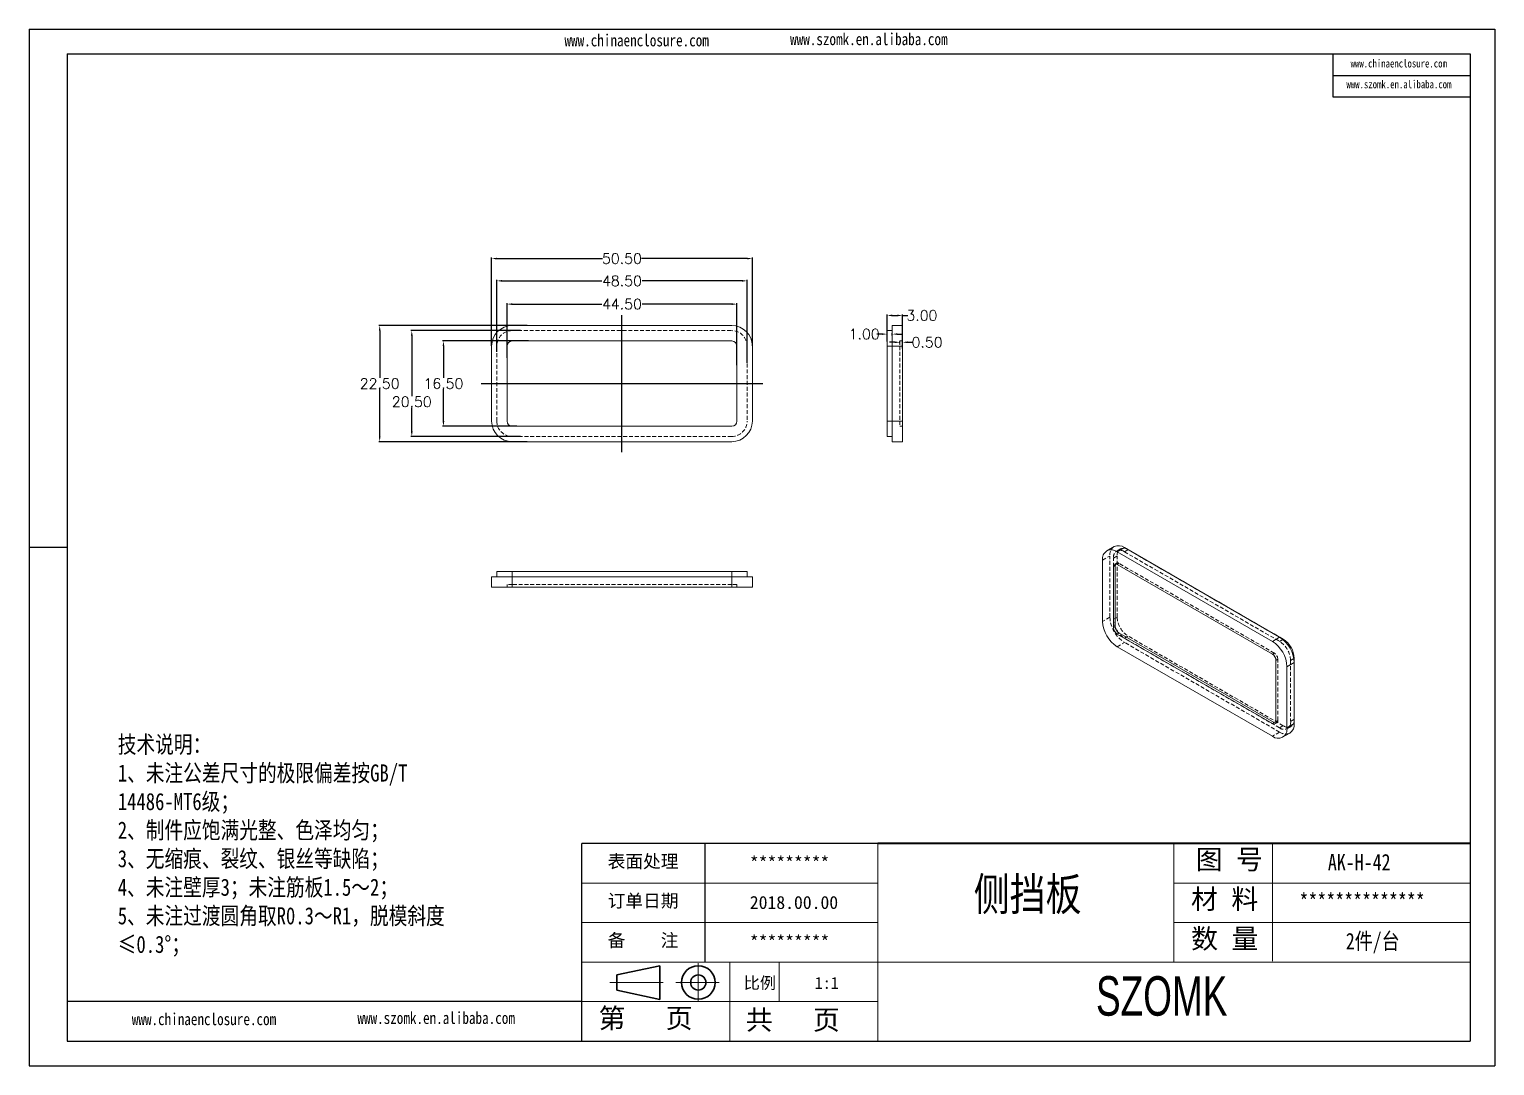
# Model space of a CAD drawing. Header units: inches. Extents: x 1209 to 3085, y 1126 to 1627.
# Drawn here: x 2801.4 to 3085.2, y 1125.7 to 1326.3 of the extents above; entities that cross this region are included whole.
import ezdxf

# ---------------------------------------------------------------- set-up
doc = ezdxf.new("R2010")
doc.units = ezdxf.units.IN
doc.header["$LTSCALE"] = 15
doc.linetypes.add('CENTER2', pattern=[28.575, 19.05, -3.175, 3.175, -3.175])
doc.linetypes.add('HIDDEN', pattern=[0.075, 0.05, -0.025])
doc.layers.add('文字', color=81, linetype='Continuous')
for name, color, linetype, lineweight in [('粗实线', 7, 'Continuous', 30), ('细实线', 3, 'Continuous', 9), ('细点划线', 2, 'CENTER2', 9)]:
    doc.layers.add(name, color=color, linetype=linetype, lineweight=lineweight)
doc.styles.get("Standard").update_dxf_attribs({"font": 'txt', "bigfont": 'gbcbig.shx'})
doc.styles.add('宋体', font='', dxfattribs={"width": 0.8, "height": 3.5})
doc.styles.add('长仿宋', font='', dxfattribs={"width": 0.7, "height": 4})
doc.styles.get('宋体').set_extended_font_data('SimSun')
doc.styles.get('长仿宋').set_extended_font_data('SimSun')
doc.dimstyles.new('2.5', dxfattribs={"dimtxt": 2, "dimasz": 1, "dimexe": 0.18, "dimexo": 0.0625, "dimgap": 0.09, "dimtad": 0, "dimtih": 1, "dimtoh": 1, "dimzin": 0, "dimdsep": 46, "dimtxsty": 'Standard', "dimcen": 1, "dimadec": 0, "dimazin": 2, "dimtfac": 1, "dimtofl": 0, "dimtmove": 0, "dimatfit": 3, "dimfxl": 1, "dimtolj": 1, "dimtzin": 0, "dimarcsym": 0})

# ---------------------------------------------------------------- blocks, each defined once
blk = doc.blocks.new('*D274')
at = {"color": 0, "lineweight": -2}
for p, q in [((2890.96, 1265.04), (2890.96, 1282.11)), ((2891.96, 1281.93), (2912.46, 1281.93)), ((2940.46, 1281.93), (2919.97, 1281.93)), ((2941.46, 1265.04), (2941.46, 1282.11))]:
    blk.add_line(p, q, dxfattribs=at)
at = {"color": 0}
for points in [[(2891.96, 1282.09), (2891.96, 1281.76), (2890.96, 1281.93)], [(2940.46, 1282.09), (2940.46, 1281.76), (2941.46, 1281.93)]]:
    blk.add_solid(points, dxfattribs=at)
at = {"layer": 'Defpoints', "color": 0}
for p in [(2941.46, 1281.93), (2890.96, 1264.97), (2941.46, 1264.97)]:
    blk.add_point(p, dxfattribs=at)
at = {"color": 0, "insert": (2916.21, 1281.93), "char_height": 2, "attachment_point": 5}
blk.add_mtext('\\A1;50.50', dxfattribs=at)
blk = doc.blocks.new('*D275')
at = {"color": 0, "lineweight": -2}
for p, q in [((2891.96, 1263.89), (2891.96, 1277.79)), ((2892.96, 1277.61), (2912.29, 1277.61)), ((2939.46, 1277.61), (2920.14, 1277.61)), ((2940.46, 1261.71), (2940.46, 1277.79))]:
    blk.add_line(p, q, dxfattribs=at)
at = {"color": 0}
for points in [[(2892.96, 1277.78), (2892.96, 1277.45), (2891.96, 1277.61)], [(2939.46, 1277.78), (2939.46, 1277.45), (2940.46, 1277.61)]]:
    blk.add_solid(points, dxfattribs=at)
at = {"layer": 'Defpoints', "color": 0}
for p in [(2940.46, 1277.61), (2891.96, 1263.83), (2940.46, 1261.64)]:
    blk.add_point(p, dxfattribs=at)
at = {"color": 0, "insert": (2916.21, 1277.61), "char_height": 2, "attachment_point": 5}
blk.add_mtext('\\A1;48.50', dxfattribs=at)
blk = doc.blocks.new('*D276')
at = {"color": 0, "lineweight": -2}
for p, q in [((2893.96, 1262.68), (2893.96, 1273.29)), ((2894.96, 1273.11), (2912.29, 1273.11)), ((2937.46, 1273.11), (2920.14, 1273.11)), ((2938.46, 1261.26), (2938.46, 1273.29))]:
    blk.add_line(p, q, dxfattribs=at)
at = {"color": 0}
for points in [[(2894.96, 1273.27), (2894.96, 1272.94), (2893.96, 1273.11)], [(2937.46, 1273.27), (2937.46, 1272.94), (2938.46, 1273.11)]]:
    blk.add_solid(points, dxfattribs=at)
at = {"layer": 'Defpoints', "color": 0}
for p in [(2938.46, 1273.11), (2893.96, 1262.62), (2938.46, 1261.2)]:
    blk.add_point(p, dxfattribs=at)
at = {"color": 0, "insert": (2916.21, 1273.11), "char_height": 2, "attachment_point": 5}
blk.add_mtext('\\A1;44.50', dxfattribs=at)
blk = doc.blocks.new('*D279')
at = {"color": 0, "lineweight": -2}
for p, q in [((2897.88, 1268.97), (2869.11, 1268.97)), ((2869.29, 1267.97), (2869.29, 1258.81)), ((2869.29, 1247.47), (2869.29, 1256.63)), ((2897.88, 1246.47), (2869.11, 1246.47))]:
    blk.add_line(p, q, dxfattribs=at)
at = {"color": 0}
for points in [[(2869.13, 1267.97), (2869.46, 1267.97), (2869.29, 1268.97)], [(2869.13, 1247.47), (2869.46, 1247.47), (2869.29, 1246.47)]]:
    blk.add_solid(points, dxfattribs=at)
at = {"layer": 'Defpoints', "color": 0}
for p in [(2869.29, 1268.97), (2897.95, 1268.97), (2897.95, 1246.47)]:
    blk.add_point(p, dxfattribs=at)
at = {"color": 0, "insert": (2869.29, 1257.72), "char_height": 2, "attachment_point": 5}
blk.add_mtext('\\A1;22.50', dxfattribs=at)
blk = doc.blocks.new('*D280')
at = {"color": 0, "lineweight": -2}
for p, q in [((2896.53, 1267.97), (2875.33, 1267.97)), ((2875.51, 1266.97), (2875.51, 1255.28)), ((2875.51, 1248.47), (2875.51, 1253.1)), ((2896.53, 1247.47), (2875.33, 1247.47))]:
    blk.add_line(p, q, dxfattribs=at)
at = {"color": 0}
for points in [[(2875.34, 1266.97), (2875.68, 1266.97), (2875.51, 1267.97)], [(2875.34, 1248.47), (2875.68, 1248.47), (2875.51, 1247.47)]]:
    blk.add_solid(points, dxfattribs=at)
at = {"layer": 'Defpoints', "color": 0}
for p in [(2875.51, 1267.97), (2896.59, 1267.97), (2896.59, 1247.47)]:
    blk.add_point(p, dxfattribs=at)
at = {"color": 0, "insert": (2875.51, 1254.19), "char_height": 2, "attachment_point": 5}
blk.add_mtext('\\A1;20.50', dxfattribs=at)
blk = doc.blocks.new('*D281')
at = {"color": 0, "lineweight": -2}
for p, q in [((2898.12, 1265.97), (2881.46, 1265.97)), ((2881.64, 1264.97), (2881.64, 1258.81)), ((2881.64, 1250.47), (2881.64, 1256.63)), ((2895.83, 1249.47), (2881.46, 1249.47))]:
    blk.add_line(p, q, dxfattribs=at)
at = {"color": 0}
for points in [[(2881.47, 1264.97), (2881.81, 1264.97), (2881.64, 1265.97)], [(2881.47, 1250.47), (2881.81, 1250.47), (2881.64, 1249.47)]]:
    blk.add_solid(points, dxfattribs=at)
at = {"layer": 'Defpoints', "color": 0}
for p in [(2881.64, 1265.97), (2898.18, 1265.97), (2895.89, 1249.47)]:
    blk.add_point(p, dxfattribs=at)
at = {"color": 0, "insert": (2881.64, 1257.72), "char_height": 2, "attachment_point": 5}
blk.add_mtext('\\A1;16.50', dxfattribs=at)
blk = doc.blocks.new('*D282')
at = {"color": 0, "lineweight": -2}
for p, q in [((2969.05, 1265.72), (2968.05, 1265.72)), ((2970.05, 1265.54), (2970.05, 1265.9)), ((2970.55, 1265.54), (2970.55, 1265.9)), ((2971.55, 1265.72), (2972.55, 1265.72))]:
    blk.add_line(p, q, dxfattribs=at)
at = {"color": 0}
for points in [[(2969.05, 1265.89), (2969.05, 1265.55), (2970.05, 1265.72)], [(2971.55, 1265.89), (2971.55, 1265.55), (2970.55, 1265.72)]]:
    blk.add_solid(points, dxfattribs=at)
at = {"layer": 'Defpoints', "color": 0}
for p in [(2970.55, 1265.72), (2970.05, 1265.47), (2970.55, 1265.47)]:
    blk.add_point(p, dxfattribs=at)
at = {"color": 0, "insert": (2975.3, 1265.72), "char_height": 2, "attachment_point": 5}
blk.add_mtext('\\A1;0.50', dxfattribs=at)
blk = doc.blocks.new('*D283')
at = {"color": 0, "lineweight": -2}
for p, q in [((2966.55, 1267.3), (2965.55, 1267.3)), ((2967.55, 1267.04), (2967.55, 1267.48)), ((2968.55, 1267.04), (2968.55, 1267.48)), ((2969.55, 1267.3), (2970.55, 1267.3))]:
    blk.add_line(p, q, dxfattribs=at)
at = {"color": 0}
for points in [[(2966.55, 1267.47), (2966.55, 1267.14), (2967.55, 1267.3)], [(2969.55, 1267.47), (2969.55, 1267.14), (2968.55, 1267.3)]]:
    blk.add_solid(points, dxfattribs=at)
at = {"layer": 'Defpoints', "color": 0}
for p in [(2967.55, 1267.3), (2967.55, 1266.97), (2968.55, 1266.97)]:
    blk.add_point(p, dxfattribs=at)
at = {"color": 0, "insert": (2963.12, 1267.3), "char_height": 2, "attachment_point": 5}
blk.add_mtext('\\A1;1.00', dxfattribs=at)
blk = doc.blocks.new('*D284')
at = {"color": 0, "lineweight": -2}
for p, q in [((2967.55, 1265.87), (2967.55, 1271.09)), ((2968.55, 1270.91), (2969.55, 1270.91)), ((2970.55, 1264.53), (2970.55, 1271.09)), ((2970.55, 1270.91), (2971.55, 1270.91))]:
    blk.add_line(p, q, dxfattribs=at)
at = {"color": 0}
for points in [[(2968.55, 1271.08), (2968.55, 1270.75), (2967.55, 1270.91)], [(2969.55, 1271.08), (2969.55, 1270.75), (2970.55, 1270.91)]]:
    blk.add_solid(points, dxfattribs=at)
at = {"layer": 'Defpoints', "color": 0}
for p in [(2970.55, 1270.91), (2967.55, 1265.81), (2970.55, 1264.47)]:
    blk.add_point(p, dxfattribs=at)
at = {"color": 0, "insert": (2974.3, 1270.91), "char_height": 2, "attachment_point": 5}
blk.add_mtext('\\A1;3.00', dxfattribs=at)

msp = doc.modelspace()

# ---------------------------------------------------------------- linework, layer by layer
for p, q in [((2801.437, 1326.315), (3085.225, 1326.315)), ((2801.437, 1326.315), (2801.437, 1125.657)), ((3085.225, 1326.315), (3085.225, 1125.657)), ((2808.781, 1321.537), (3080.448, 1321.537)), ((2808.781, 1321.537), (2808.781, 1130.434)), ((3053.906, 1321.537), (3053.906, 1313.243)), ((3080.448, 1321.537), (3080.448, 1130.434)), ((3053.906, 1317.39), (3080.448, 1317.39)), ((3053.906, 1313.243), (3080.448, 1313.243)), ((2808.781, 1225.986), (2801.437, 1225.986)), ((2801.437, 1218.554), (2801.437, 1125.657)), ((2965.786, 1168.655), (2908.455, 1168.655)), ((2908.455, 1130.434), (2908.455, 1168.655)), ((2932.343, 1145.722), (2932.343, 1168.655)), ((2908.455, 1138.078), (2808.781, 1138.078)), ((2808.781, 1130.434), (3080.448, 1130.434)), ((2801.437, 1125.657), (3085.225, 1125.657)), ((2801.437, 1125.657), (2932.821, 1125.657))]:
    msp.add_line(p, q)
at = {"color": 7, "linetype": 'Continuous', "lineweight": 15}
for p, q in [((2937.464, 1268.973), (2894.964, 1268.973)), ((2968.547, 1264.973), (2968.547, 1268.973)), ((2968.547, 1268.973), (2970.547, 1268.973)), ((2970.547, 1268.973), (2970.547, 1264.973)), ((2937.464, 1265.973), (2894.964, 1265.973)), ((2968.547, 1267.973), (2967.547, 1267.973)), ((2967.547, 1264.973), (2967.547, 1267.973)), ((2890.964, 1264.973), (2890.964, 1250.473)), ((2893.964, 1264.973), (2893.964, 1250.473)), ((2938.464, 1250.473), (2938.464, 1264.973)), ((2941.464, 1250.473), (2941.464, 1264.973)), ((2968.547, 1264.973), (2967.547, 1264.973)), ((2967.547, 1250.473), (2967.547, 1264.973)), ((2970.547, 1264.973), (2968.547, 1264.973)), ((2968.547, 1250.473), (2968.547, 1264.973)), ((2970.547, 1264.973), (2970.547, 1250.473)), ((2894.964, 1249.473), (2937.464, 1249.473)), ((2968.547, 1250.473), (2967.547, 1250.473)), ((2967.547, 1247.473), (2967.547, 1250.473)), ((2968.547, 1250.473), (2970.547, 1250.473)), ((2968.547, 1246.473), (2968.547, 1250.473)), ((2970.547, 1250.473), (2970.547, 1246.473)), ((2894.964, 1246.473), (2937.464, 1246.473)), ((2968.547, 1247.473), (2967.547, 1247.473)), ((2970.547, 1246.473), (2968.547, 1246.473)), ((3011.526, 1226.168), (3010.112, 1225.352)), ((3013.526, 1225.97), (3012.112, 1225.154)), ((3013.526, 1225.97), (3043.578, 1208.621)), ((3009.283, 1223.52), (3009.283, 1211.68)), ((3042.164, 1207.805), (3012.112, 1225.154)), ((2890.964, 1218.315), (2890.964, 1220.315)), ((2890.964, 1220.315), (2894.964, 1220.315)), ((2891.964, 1220.315), (2891.964, 1221.315)), ((2891.964, 1221.315), (2894.964, 1221.315)), ((2894.964, 1220.315), (2894.964, 1221.315)), ((2894.964, 1221.315), (2937.464, 1221.315)), ((2894.964, 1220.315), (2894.964, 1218.315)), ((2894.964, 1220.315), (2937.464, 1220.315)), ((2937.464, 1220.315), (2937.464, 1221.315)), ((2937.464, 1221.315), (2940.464, 1221.315)), ((2937.464, 1218.315), (2937.464, 1220.315)), ((2937.464, 1220.315), (2941.464, 1220.315)), ((2940.464, 1220.315), (2940.464, 1221.315)), ((2941.464, 1220.315), (2941.464, 1218.315)), ((3011.758, 1222.5), (3011.405, 1222.296)), ((3011.405, 1222.296), (3011.405, 1210.456)), ((3011.758, 1222.5), (3011.758, 1210.66)), ((3042.164, 1205.355), (3012.112, 1222.704)), ((2894.964, 1218.315), (2890.964, 1218.315)), ((2937.464, 1218.315), (2894.964, 1218.315)), ((2941.464, 1218.315), (2937.464, 1218.315)), ((3011.758, 1210.66), (3011.405, 1210.456)), ((3012.465, 1209.435), (3012.112, 1209.231)), ((3012.112, 1209.231), (3042.164, 1191.882)), ((3012.465, 1209.435), (3042.517, 1192.087)), ((3012.112, 1206.782), (3042.164, 1189.433)), ((3042.164, 1207.805), (3043.578, 1208.621)), ((3043.603, 1208.607), (3044.285, 1208.213)), ((3042.871, 1192.291), (3042.871, 1204.131)), ((3046.406, 1203.722), (3044.992, 1202.906)), ((3046.406, 1204.539), (3046.406, 1203.722)), ((3046.406, 1203.722), (3046.406, 1191.883)), ((3044.992, 1191.066), (3044.992, 1202.906)), ((3042.517, 1192.087), (3042.164, 1191.882)), ((3044.164, 1189.235), (3045.578, 1190.051)), ((3044.992, 1191.066), (3046.406, 1191.883))]:
    msp.add_line(p, q, dxfattribs=at)
at = {"color": 1}
for p, q in [((2916.214, 1244.473), (2916.214, 1270.973)), ((2888.964, 1257.723), (2943.464, 1257.723))]:
    msp.add_line(p, q, dxfattribs=at)
at = {"color": 7, "linetype": 'HIDDEN', "lineweight": 0}
for p, q in [((2894.964, 1267.973), (2937.464, 1267.973)), ((2970.047, 1265.973), (2970.547, 1265.973)), ((2970.047, 1265.973), (2970.047, 1264.973)), ((2891.964, 1250.473), (2891.964, 1264.973)), ((2940.464, 1264.973), (2940.464, 1250.473)), ((2968.547, 1264.973), (2967.547, 1264.973)), ((2968.547, 1264.973), (2970.547, 1264.973)), ((2970.047, 1264.973), (2970.547, 1264.973)), ((2970.047, 1264.973), (2970.047, 1250.473)), ((2968.547, 1250.473), (2967.547, 1250.473)), ((2970.547, 1250.473), (2968.547, 1250.473)), ((2970.047, 1250.473), (2970.047, 1249.473)), ((2970.047, 1250.473), (2970.547, 1250.473)), ((2970.047, 1249.473), (2970.547, 1249.473)), ((2937.464, 1247.473), (2894.964, 1247.473)), ((3009.283, 1223.52), (3010.697, 1224.337)), ((3010.697, 1212.497), (3010.697, 1224.337)), ((3011.405, 1223.929), (3012.112, 1224.337)), ((3011.405, 1222.296), (3011.405, 1223.929)), ((3012.733, 1225.71), (3012.026, 1225.302)), ((3012.112, 1212.497), (3012.112, 1224.337)), ((3013.526, 1225.154), (3014.233, 1225.562)), ((3013.526, 1225.154), (3043.578, 1207.805)), ((3014.233, 1225.562), (3043.603, 1208.607)), ((2894.964, 1220.315), (2894.964, 1221.315)), ((2894.964, 1218.315), (2894.964, 1220.315)), ((2937.464, 1220.315), (2937.464, 1221.315)), ((2937.464, 1220.315), (2937.464, 1218.315)), ((3011.965, 1222.958), (3011.612, 1222.754)), ((3012.465, 1222.908), (3012.112, 1222.704)), ((3042.517, 1205.559), (3012.465, 1222.908)), ((2893.964, 1218.815), (2893.964, 1218.315)), ((2894.964, 1218.815), (2893.964, 1218.815)), ((2937.464, 1218.815), (2894.964, 1218.815)), ((2894.964, 1218.815), (2894.964, 1218.315)), ((2937.464, 1218.815), (2937.464, 1218.315)), ((2938.464, 1218.815), (2937.464, 1218.815)), ((2938.464, 1218.815), (2938.464, 1218.315)), ((3010.697, 1212.497), (3009.283, 1211.68)), ((3011.405, 1212.089), (3012.112, 1212.497)), ((3012.112, 1206.782), (3013.526, 1207.598)), ((3013.526, 1208.414), (3014.233, 1208.823)), ((3043.578, 1191.066), (3013.526, 1208.414)), ((3043.578, 1190.249), (3013.526, 1207.598)), ((3044.285, 1191.474), (3014.233, 1208.823)), ((3043.578, 1207.805), (3044.213, 1208.171)), ((3042.517, 1205.559), (3042.164, 1205.355)), ((3043.224, 1204.335), (3042.871, 1204.131)), ((3043.224, 1192.495), (3043.224, 1204.335)), ((3045.699, 1204.131), (3046.334, 1204.497)), ((3045.699, 1204.131), (3045.699, 1192.291)), ((3042.664, 1191.833), (3043.017, 1192.037)), ((3043.224, 1192.495), (3042.871, 1192.291)), ((3045.699, 1192.291), (3046.406, 1192.699)), ((3043.578, 1190.249), (3042.164, 1189.433)), ((3043.578, 1191.066), (3044.285, 1191.474)), ((3045.078, 1190.917), (3045.785, 1191.325))]:
    msp.add_line(p, q, dxfattribs=at)
at = {"color": 8, "linetype": 'Continuous', "lineweight": 15}
for p, q in [((3044.213, 1208.171), (3044.285, 1208.213)), ((3046.334, 1204.497), (3046.406, 1204.539))]:
    msp.add_line(p, q, dxfattribs=at)
at = {"color": 7, "linetype": 'Continuous', "lineweight": 15}
for centre, radius, start, end in [((2894.964, 1264.973), 4, 90, 180), ((2937.464, 1264.973), 4, 0, 90), ((2894.964, 1264.973), 1, 90, 180), ((2937.464, 1264.973), 1, 0, 90), ((2894.964, 1250.473), 4, 180, 270), ((2894.964, 1250.473), 1, 180, 270), ((2937.464, 1250.473), 1, 270, 0), ((2937.464, 1250.473), 4, 270, 0), ((3012.354, 1224.335), 2.012, 54.38242, 114.30712), ((3011.008, 1223.8), 1.747, 50.79671, 189.21404), ((3011.836, 1222.366), 0.437, 50.79671, 189.21404), ((3012.395, 1222.523), 0.637, 154.29191, 182.10457), ((3015.424, 1211.96), 6.147, 182.60548, 237.39452), ((3012.94, 1210.526), 1.537, 182.60548, 237.39452), ((3013.293, 1210.73), 1.537, 182.60548, 237.39452), ((3038.851, 1202.627), 6.147, 2.60548, 57.39452), ((3040.265, 1203.443), 6.147, 2.60548, 57.39452), ((3041.814, 1204.337), 4.597, 2.52015, 57.47985), ((3041.336, 1204.061), 1.537, 2.60548, 57.39452), ((3042.44, 1192.221), 0.437, 230.79671, 9.21404), ((3042.856, 1192.626), 0.637, 237.89857, 265.70436), ((3043.268, 1190.786), 1.747, 230.79671, 9.21404), ((3044.457, 1191.661), 1.962, 304.8332, 6.47898)]:
    msp.add_arc(centre, radius, start, end, dxfattribs=at)
at = {"color": 7, "linetype": 'HIDDEN', "lineweight": 0}
for centre, radius, start, end in [((2894.964, 1264.973), 3, 90, 180), ((2937.464, 1264.973), 3, 0, 90), ((2894.964, 1250.473), 3, 180, 270), ((2937.464, 1250.473), 3, 270, 0), ((3012.646, 1224.558), 1.962, 124.8332, 186.47898), ((3012.702, 1224.131), 1.313, 51.14713, 188.86362), ((3013.409, 1224.539), 1.313, 51.14713, 188.86362), ((3012.19, 1222.576), 0.431, 50.28556, 148.82231), ((3016.838, 1212.776), 6.147, 182.60548, 237.39452), ((3015.997, 1212.291), 4.597, 182.52015, 237.47985), ((3016.704, 1212.699), 4.597, 182.52015, 237.47985), ((3041.106, 1203.928), 4.597, 2.52015, 57.47985), ((3041.689, 1204.265), 1.537, 2.60548, 57.39452), ((3042.799, 1192.422), 0.431, 271.17629, 9.71991), ((3044.402, 1192.088), 1.313, 231.14713, 8.86362), ((3045.109, 1192.497), 1.313, 231.14713, 8.86362), ((3044.75, 1191.885), 2.012, 234.38242, 294.30712)]:
    msp.add_arc(centre, radius, start, end, dxfattribs=at)
at = {"layer": '粗实线', "color": 7, "lineweight": 40}
msp.add_line((3080.448, 1168.655), (2965.786, 1168.655), dxfattribs=at)
at = {"layer": '粗实线', "color": 7}
for p, q in [((2923.563, 1145.007), (2915.21, 1143.237)), ((2923.563, 1145.007), (2923.563, 1138.461)), ((2915.21, 1143.237), (2915.21, 1140.283)), ((2915.21, 1140.283), (2923.563, 1138.461))]:
    msp.add_line(p, q, dxfattribs=at)
for radius in [3.247, 1.477]:
    msp.add_circle((2930.996, 1141.76), radius, dxfattribs=at)
at = {"layer": '细实线', "color": 7}
for p, q in [((2965.786, 1168.655), (2965.786, 1130.434)), ((3023.117, 1168.655), (3023.117, 1145.722)), ((3042.227, 1168.655), (3042.227, 1145.883)), ((2965.786, 1161.011), (2908.455, 1161.011)), ((3080.448, 1161.011), (3023.117, 1161.011)), ((2965.786, 1153.367), (2908.455, 1153.367)), ((3080.448, 1153.367), (3023.117, 1153.367)), ((3080.448, 1145.722), (2908.455, 1145.722)), ((2937.12, 1145.722), (2937.12, 1130.434)), ((2946.676, 1145.722), (2946.676, 1138.078)), ((2965.786, 1138.078), (2908.455, 1138.078))]:
    msp.add_line(p, q, dxfattribs=at)
at = {"layer": '细点划线', "color": 7}
for p, q in [((2930.996, 1145.498), (2930.996, 1138.078)), ((2913.879, 1141.76), (2924.202, 1141.76)), ((2926.653, 1141.76), (2935.046, 1141.76))]:
    msp.add_line(p, q, dxfattribs=at)

# ---------------------------------------------------------------- texts
at = {"char_height": 2.5139, "width": 1428.77457, "attachment_point": 1}
for s, insert in [('{\\fSimHei|b0|i0|c134|p49;表面处理}', (2913.44, 1166.485)), ('{\\fSimHei|b0|i0|c134|p49;*********}', (2940.974, 1166.162)), ('{\\fSimHei|b0|i0|c134|p49;订单日期}', (2913.44, 1158.841)), ('{\\fSimHei|b0|i0|c134|p49;2018.00.00}', (2940.974, 1158.518)), ('{\\fSimHei|b0|i0|c134|p49;备    注}', (2913.44, 1151.197)), ('{\\fSimHei|b0|i0|c134|p49;*********}', (2940.974, 1150.874))]:
    msp.add_mtext(s, dxfattribs=dict(at, insert=insert))
at = {"layer": '文字', "color": 0, "attachment_point": 1, "style": '宋体'}
for s, insert, char_height, width in [('www.chinaenclosure.com', (2905.079, 1325.352), 2.3357, 41.03606), ('www.szomk.en.alibaba.com', (2948.767, 1325.583), 2.3357, 41.03606), ('www.chinaenclosure.com', (3057.325, 1320.487), 1.55714, 27.35737), ('www.szomk.en.alibaba.com', (3056.511, 1316.454), 1.55714, 27.35737), ('{\\H1.111x;技术说明：\\P1、未注公差尺寸的极限偏差按GB/T 14486-MT6级；\\P2、制件应饱满光整、色泽均匀；\\P3、无缩痕、裂纹、银丝等缺陷；\\P4、未注壁厚3；未注筋板1.5～2；\\P5、未注过渡圆角取R0.3～R1，脱模斜度≤0.3%%D；}', (2818.571, 1189.52), 2.98598, 67.25751), ('{\\H1.111x;AK-H-42}', (3052.922, 1166.658), 2.86654, 33.14048), ('侧挡板', (2984.342, 1162.056), 6.3701, 81.43943), ('{\\H1.111x;**************}', (3047.409, 1159.014), 2.86654, 33.14048), ('{\\H1.111x;2件/台}', (3056.39, 1151.37), 2.86654, 33.14048), ('www.chinaenclosure.com', (2821.287, 1135.841), 2.3357, 41.03606), ('www.szomk.en.alibaba.com', (2864.974, 1136.073), 2.3357, 41.03606)]:
    msp.add_mtext(s, dxfattribs=dict(at, insert=insert, char_height=char_height, width=width))
at = {"layer": '粗实线', "insert": (3008.015, 1142.985), "char_height": 7.64412, "width": 85.72123, "attachment_point": 1, "style": '长仿宋'}
msp.add_mtext('{\\fSTXinwei|b0|i0|c134|p2;SZOMK}', dxfattribs=at)
at = {"layer": '细实线', "color": 7, "attachment_point": 1}
for s, insert, char_height, width in [('{\\fSimSun|b0|i0|c134|p54;图 号}', (3027.32, 1167.494), 3.82206, 19.1103), ('{\\fSimSun|b0|i0|c134|p54;材 料   }', (3026.414, 1159.85), 3.82206, 19.1103), ('{\\fSimSun|b0|i0|c134|p54;数 量}', (3026.432, 1152.168), 3.82206, 17.26855), ('{\\fSimSun|b0|i0|c134|p54;比例}', (2939.796, 1142.827), 2.29324, 10.06659), ('{\\fSimSun|b0|i0|c134|p54;1:1}', (2953.532, 1142.827), 2.29324, 10.06659), ('{\\fSimSun|b0|i0|c134|p54;第   页}', (2911.671, 1136.764), 3.82206, 28.66545), ('{\\fSimSun|b0|i0|c134|p54; 共   页}', (2937.588, 1136.44), 3.82206, 28.66545)]:
    msp.add_mtext(s, dxfattribs=dict(at, insert=insert, char_height=char_height, width=width))

# ---------------------------------------------------------------- dimensions: what is measured, and where the dimension line sits
for base, p1, p2, picture, middle in [((2941.464, 1281.928), (2890.964, 1264.973), (2941.464, 1264.973), '*D274', (2916.214, 1281.928)), ((2940.464, 1277.615), (2891.964, 1263.826), (2940.464, 1261.644), '*D275', (2916.214, 1277.615)), ((2970.547, 1270.915), (2967.547, 1265.81), (2970.547, 1264.468), '*D284', (2974.304, 1270.915))]:
    dim = msp.add_linear_dim(base=base, p1=p1, p2=p2, dimstyle='2.5')
    dim.commit()
    dim.dimension.update_dxf_attribs({"geometry": picture, "text_midpoint": middle, "dimtype": 160})
for base, p1, p2, picture, middle in [((2938.464, 1273.108), (2893.964, 1262.615), (2938.464, 1261.199), '*D276', (2916.214, 1273.108)), ((2967.547, 1267.304), (2968.547, 1266.973), (2967.547, 1266.973), '*D283', (2963.124, 1267.304)), ((2970.547, 1265.719), (2970.047, 1265.473), (2970.547, 1265.473), '*D282', (2975.304, 1265.719))]:
    dim = msp.add_linear_dim(base=base, p1=p1, p2=p2, dimstyle='2.5')
    dim.commit()
    dim.dimension.update_dxf_attribs({"geometry": picture, "text_midpoint": middle})
for base, p1, p2, picture, middle in [((2869.292, 1268.973), (2897.947, 1246.473), (2897.947, 1268.973), '*D279', (2869.292, 1257.723)), ((2875.509, 1267.973), (2896.594, 1247.473), (2896.594, 1267.973), '*D280', (2875.509, 1254.188))]:
    dim = msp.add_linear_dim(base=base, p1=p1, p2=p2, angle=90, dimstyle='2.5')
    dim.commit()
    dim.dimension.update_dxf_attribs({"geometry": picture, "text_midpoint": middle, "dimtype": 160})
dim = msp.add_linear_dim(base=(2881.638, 1265.973), p1=(2895.892, 1249.473), p2=(2898.182, 1265.973), angle=90, dimstyle='2.5')
dim.commit()
dim.dimension.update_dxf_attribs({"geometry": '*D281', "text_midpoint": (2881.638, 1257.723)})

doc.saveas('drawing.dxf')
